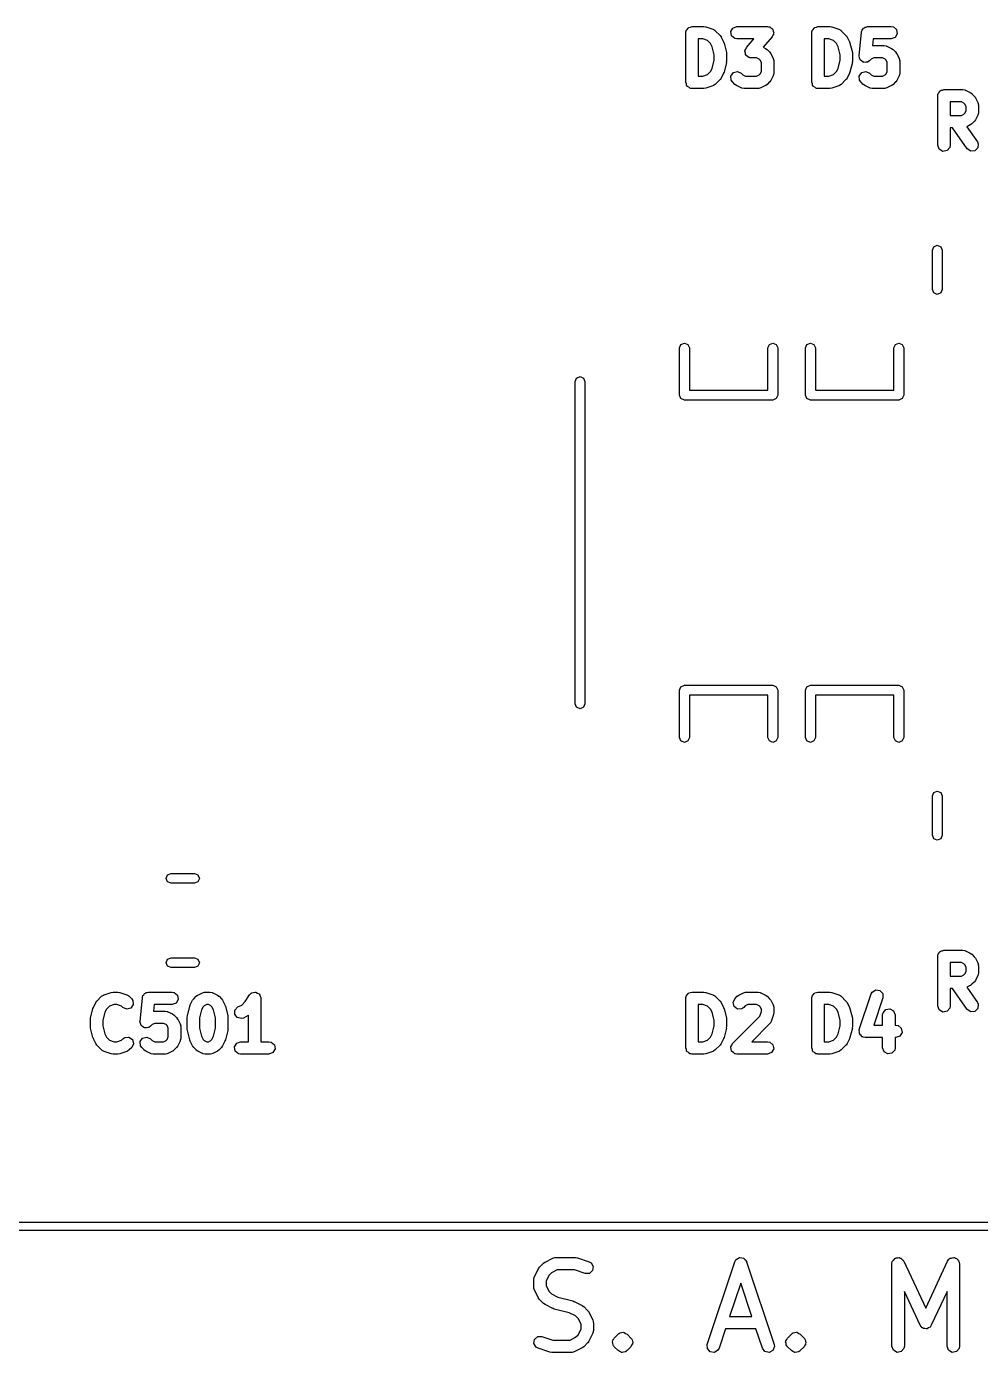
# Model space of a CAD drawing. Extents: x 59.1 to 150, y -119.5 to -80.2.
# Drawn here: x 127.9 to 139.44, y -119.53 to -103.48 of the extents above; entities that cross this region are included whole.
import ezdxf

# ---------------------------------------------------------------- set-up
doc = ezdxf.new("R2010")
doc.units = 0
doc.layers.add('BLACK', color=7, linetype='CONTINUOUS')

msp = doc.modelspace()

# ---------------------------------------------------------------- linework, layer by layer
at = {"layer": 'BLACK', "linetype": 'CONTINUOUS'}
for p, q in [((135.918, -103.492), (135.937, -103.489)), ((135.937, -103.489), (135.955, -103.482)), ((135.955, -103.482), (136.098, -103.482)), ((136.098, -103.482), (136.12, -103.486)), ((136.12, -103.486), (136.122, -103.486)), ((136.122, -103.486), (136.207, -103.515)), ((136.45, -103.5), (136.498, -103.482)), ((136.498, -103.482), (136.869, -103.482)), ((136.869, -103.482), (136.881, -103.484)), ((136.881, -103.484), (136.884, -103.484)), ((136.884, -103.484), (136.887, -103.485)), ((136.887, -103.485), (136.895, -103.487)), ((136.895, -103.487), (136.911, -103.5)), ((137.442, -103.492), (137.461, -103.489)), ((137.461, -103.489), (137.479, -103.482)), ((137.479, -103.482), (137.622, -103.482)), ((137.622, -103.482), (137.644, -103.486)), ((137.644, -103.486), (137.646, -103.486)), ((137.646, -103.486), (137.731, -103.515)), ((138.041, -103.496), (138.048, -103.489)), ((138.048, -103.489), (138.064, -103.488)), ((138.064, -103.488), (138.079, -103.482)), ((138.079, -103.482), (138.365, -103.482)), ((138.365, -103.482), (138.391, -103.487)), ((138.391, -103.487), (138.43, -103.52)), ((135.88, -103.557), (135.882, -103.548)), ((135.88, -104.157), (135.88, -103.557)), ((135.881, -103.544), (135.883, -103.542)), ((135.882, -103.548), (135.881, -103.544)), ((135.883, -103.542), (135.885, -103.532)), ((135.885, -103.532), (135.897, -103.517)), ((135.897, -103.517), (135.907, -103.5)), ((135.907, -103.5), (135.913, -103.498)), ((135.913, -103.498), (135.918, -103.492)), ((136.03, -103.632), (136.03, -104.082)), ((136.086, -103.632), (136.03, -103.632)), ((136.143, -103.652), (136.086, -103.632)), ((136.207, -103.515), (136.23, -103.527)), ((136.23, -103.527), (136.233, -103.531)), ((136.233, -103.531), (136.237, -103.533)), ((136.237, -103.533), (136.294, -103.59)), ((136.294, -103.59), (136.307, -103.608)), ((136.307, -103.608), (136.308, -103.61)), ((136.308, -103.61), (136.337, -103.667)), ((136.424, -103.544), (136.45, -103.5)), ((136.433, -103.595), (136.424, -103.544)), ((136.472, -103.628), (136.433, -103.595)), ((136.498, -103.632), (136.472, -103.628)), ((136.704, -103.632), (136.498, -103.632)), ((136.613, -103.737), (136.704, -103.632)), ((136.926, -103.607), (136.816, -103.733)), ((136.911, -103.5), (136.928, -103.51)), ((136.933, -103.588), (136.926, -103.607)), ((136.928, -103.51), (136.93, -103.516)), ((136.93, -103.516), (136.934, -103.52)), ((136.943, -103.57), (136.933, -103.588)), ((136.934, -103.52), (136.938, -103.54)), ((136.938, -103.54), (136.944, -103.559)), ((136.944, -103.559), (136.942, -103.565)), ((136.942, -103.565), (136.943, -103.57)), ((137.404, -103.557), (137.406, -103.548)), ((137.404, -104.157), (137.404, -103.557)), ((137.405, -103.544), (137.407, -103.542)), ((137.406, -103.548), (137.405, -103.544)), ((137.407, -103.542), (137.409, -103.532)), ((137.409, -103.532), (137.421, -103.517)), ((137.421, -103.517), (137.431, -103.5)), ((137.431, -103.5), (137.437, -103.498)), ((137.437, -103.498), (137.442, -103.492)), ((137.554, -103.632), (137.554, -104.082)), ((137.61, -103.632), (137.554, -103.632)), ((137.667, -103.652), (137.61, -103.632)), ((137.731, -103.515), (137.754, -103.527)), ((137.754, -103.527), (137.757, -103.531)), ((137.757, -103.531), (137.761, -103.533)), ((137.761, -103.533), (137.818, -103.59)), ((137.818, -103.59), (137.831, -103.608)), ((137.831, -103.608), (137.832, -103.61)), ((137.832, -103.61), (137.861, -103.667)), ((137.976, -103.836), (138.005, -103.55)), ((138.005, -103.544), (138.007, -103.542)), ((138.006, -103.546), (138.005, -103.544)), ((138.005, -103.55), (138.006, -103.546)), ((138.007, -103.542), (138.012, -103.525)), ((138.012, -103.525), (138.023, -103.514)), ((138.023, -103.514), (138.031, -103.5)), ((138.031, -103.5), (138.041, -103.496)), ((138.147, -103.632), (138.139, -103.711)), ((138.365, -103.632), (138.147, -103.632)), ((138.413, -103.615), (138.365, -103.632)), ((138.439, -103.57), (138.413, -103.615)), ((138.43, -103.52), (138.439, -103.57)), ((136.179, -103.688), (136.143, -103.652)), ((136.199, -103.726), (136.179, -103.688)), ((136.223, -103.824), (136.199, -103.726)), ((136.337, -103.667), (136.34, -103.679)), ((136.34, -103.679), (136.342, -103.682)), ((136.342, -103.682), (136.371, -103.796)), ((136.371, -103.796), (136.372, -103.811)), ((136.372, -103.811), (136.373, -103.815)), ((136.594, -103.784), (136.597, -103.779)), ((136.601, -103.804), (136.594, -103.784)), ((136.596, -103.773), (136.606, -103.755)), ((136.597, -103.779), (136.596, -103.773)), ((136.604, -103.823), (136.601, -103.804)), ((136.606, -103.755), (136.613, -103.737)), ((136.816, -103.733), (136.846, -103.747)), ((136.846, -103.747), (136.864, -103.761)), ((136.864, -103.761), (136.865, -103.762)), ((136.865, -103.762), (136.894, -103.79)), ((136.894, -103.79), (136.907, -103.808)), ((136.907, -103.808), (136.908, -103.81)), ((136.908, -103.81), (136.937, -103.867)), ((137.703, -103.688), (137.667, -103.652)), ((137.723, -103.726), (137.703, -103.688)), ((137.747, -103.824), (137.723, -103.726)), ((137.861, -103.667), (137.864, -103.679)), ((137.864, -103.679), (137.866, -103.682)), ((137.866, -103.682), (137.895, -103.796)), ((137.895, -103.796), (137.896, -103.811)), ((137.896, -103.811), (137.897, -103.815)), ((138.139, -103.711), (138.279, -103.711)), ((138.279, -103.711), (138.305, -103.716)), ((138.305, -103.716), (138.308, -103.718)), ((138.308, -103.718), (138.313, -103.719)), ((138.313, -103.719), (138.37, -103.747)), ((138.37, -103.747), (138.388, -103.761)), ((138.388, -103.761), (138.389, -103.762)), ((138.389, -103.762), (138.418, -103.79)), ((138.418, -103.79), (138.431, -103.808)), ((138.431, -103.808), (138.432, -103.81)), ((138.432, -103.81), (138.461, -103.867)), ((136.199, -103.988), (136.223, -103.891)), ((136.223, -103.891), (136.223, -103.824)), ((136.371, -103.918), (136.342, -104.033)), ((136.373, -103.9), (136.37, -103.915)), ((136.37, -103.915), (136.371, -103.918)), ((136.373, -103.815), (136.373, -103.9)), ((136.609, -103.827), (136.604, -103.823)), ((136.611, -103.833), (136.609, -103.827)), ((136.628, -103.843), (136.611, -103.833)), ((136.644, -103.856), (136.628, -103.843)), ((136.652, -103.858), (136.644, -103.856)), ((136.655, -103.86), (136.652, -103.858)), ((136.658, -103.859), (136.655, -103.86)), ((136.669, -103.861), (136.658, -103.859)), ((136.737, -103.861), (136.669, -103.861)), ((136.768, -103.876), (136.737, -103.861)), ((136.779, -103.888), (136.768, -103.876)), ((136.794, -103.918), (136.779, -103.888)), ((136.794, -104.025), (136.794, -103.918)), ((136.937, -103.867), (136.944, -103.892)), ((136.944, -103.892), (136.943, -103.896)), ((136.943, -103.896), (136.944, -103.9)), ((136.944, -103.9), (136.944, -104.043)), ((137.723, -103.988), (137.747, -103.891)), ((137.747, -103.891), (137.747, -103.824)), ((137.895, -103.918), (137.866, -104.033)), ((137.897, -103.9), (137.894, -103.915)), ((137.894, -103.915), (137.895, -103.918)), ((137.897, -103.815), (137.897, -103.9)), ((137.976, -103.837), (137.976, -103.836)), ((137.976, -103.836), (137.976, -103.836)), ((137.982, -103.861), (137.976, -103.837)), ((137.989, -103.885), (137.982, -103.861)), ((137.989, -103.886), (137.989, -103.885)), ((138.01, -103.901), (137.989, -103.886)), ((137.989, -103.886), (137.989, -103.886)), ((138.03, -103.915), (138.01, -103.901)), ((138.031, -103.915), (138.03, -103.915)), ((138.056, -103.913), (138.031, -103.916)), ((138.031, -103.916), (138.031, -103.915)), ((138.081, -103.912), (138.056, -103.913)), ((138.082, -103.911), (138.081, -103.912)), ((138.104, -103.896), (138.082, -103.911)), ((138.082, -103.911), (138.082, -103.911)), ((138.124, -103.876), (138.104, -103.896)), ((138.154, -103.861), (138.124, -103.876)), ((138.261, -103.861), (138.154, -103.861)), ((138.292, -103.876), (138.261, -103.861)), ((138.303, -103.888), (138.292, -103.876)), ((138.318, -103.918), (138.303, -103.888)), ((138.318, -104.025), (138.318, -103.918)), ((138.461, -103.867), (138.468, -103.892)), ((138.468, -103.892), (138.467, -103.896)), ((138.467, -103.896), (138.468, -103.9)), ((138.468, -103.9), (138.468, -104.043)), ((136.03, -104.082), (136.086, -104.082)), ((136.086, -104.082), (136.143, -104.063)), ((136.143, -104.063), (136.179, -104.027)), ((136.179, -104.027), (136.199, -103.988)), ((136.294, -104.125), (136.237, -104.182)), ((136.295, -104.123), (136.294, -104.125)), ((136.308, -104.105), (136.295, -104.123)), ((136.337, -104.048), (136.308, -104.105)), ((136.342, -104.033), (136.337, -104.045)), ((136.337, -104.045), (136.337, -104.048)), ((136.426, -104.081), (136.455, -104.039)), ((136.43, -104.132), (136.426, -104.081)), ((136.445, -104.153), (136.43, -104.132)), ((136.455, -104.039), (136.505, -104.026)), ((136.505, -104.026), (136.551, -104.047)), ((136.551, -104.047), (136.571, -104.067)), ((136.571, -104.067), (136.601, -104.082)), ((136.601, -104.082), (136.737, -104.082)), ((136.737, -104.082), (136.768, -104.067)), ((136.768, -104.067), (136.779, -104.056)), ((136.779, -104.056), (136.794, -104.025)), ((136.937, -104.077), (136.908, -104.134)), ((136.94, -104.069), (136.937, -104.072)), ((136.937, -104.072), (136.937, -104.077)), ((136.944, -104.043), (136.94, -104.069)), ((137.554, -104.082), (137.61, -104.082)), ((137.61, -104.082), (137.667, -104.063)), ((137.667, -104.063), (137.703, -104.027)), ((137.703, -104.027), (137.723, -103.988)), ((137.818, -104.125), (137.761, -104.182)), ((137.819, -104.123), (137.818, -104.125)), ((137.832, -104.105), (137.819, -104.123)), ((137.861, -104.048), (137.832, -104.105)), ((137.866, -104.033), (137.861, -104.045)), ((137.861, -104.045), (137.861, -104.048)), ((137.978, -104.081), (138.008, -104.039)), ((137.983, -104.132), (137.978, -104.081)), ((137.998, -104.153), (137.983, -104.132)), ((138.008, -104.039), (138.057, -104.026)), ((138.057, -104.026), (138.104, -104.047)), ((138.104, -104.047), (138.124, -104.067)), ((138.124, -104.067), (138.154, -104.082)), ((138.154, -104.082), (138.261, -104.082)), ((138.261, -104.082), (138.292, -104.067)), ((138.292, -104.067), (138.303, -104.056)), ((138.303, -104.056), (138.318, -104.025)), ((138.461, -104.077), (138.432, -104.134)), ((138.464, -104.069), (138.461, -104.072)), ((138.461, -104.072), (138.461, -104.077)), ((138.468, -104.043), (138.464, -104.069)), ((135.887, -104.176), (135.88, -104.157)), ((135.89, -104.195), (135.887, -104.176)), ((135.895, -104.199), (135.89, -104.195)), ((135.898, -104.206), (135.895, -104.199)), ((135.915, -104.215), (135.898, -104.206)), ((135.929, -104.228), (135.915, -104.215)), ((135.939, -104.23), (135.929, -104.228)), ((135.942, -104.231), (135.939, -104.23)), ((135.945, -104.231), (135.942, -104.231)), ((135.955, -104.232), (135.945, -104.231)), ((136.098, -104.232), (135.955, -104.232)), ((136.1, -104.232), (136.098, -104.232)), ((136.122, -104.229), (136.1, -104.232)), ((136.207, -104.2), (136.122, -104.229)), ((136.211, -104.197), (136.207, -104.2)), ((136.215, -104.197), (136.211, -104.197)), ((136.237, -104.182), (136.215, -104.197)), ((136.474, -104.182), (136.445, -104.153)), ((136.475, -104.183), (136.474, -104.182)), ((136.493, -104.196), (136.475, -104.183)), ((136.55, -104.225), (136.493, -104.196)), ((136.555, -104.225), (136.55, -104.225)), ((136.558, -104.228), (136.555, -104.225)), ((136.584, -104.232), (136.558, -104.228)), ((136.755, -104.232), (136.584, -104.232)), ((136.759, -104.231), (136.755, -104.232)), ((136.764, -104.232), (136.759, -104.231)), ((136.789, -104.225), (136.764, -104.232)), ((136.846, -104.196), (136.789, -104.225)), ((136.847, -104.195), (136.846, -104.196)), ((136.865, -104.182), (136.847, -104.195)), ((136.894, -104.153), (136.865, -104.182)), ((136.895, -104.152), (136.894, -104.153)), ((136.908, -104.134), (136.895, -104.152)), ((137.411, -104.176), (137.404, -104.157)), ((137.414, -104.195), (137.411, -104.176)), ((137.419, -104.199), (137.414, -104.195)), ((137.422, -104.206), (137.419, -104.199)), ((137.439, -104.215), (137.422, -104.206)), ((137.453, -104.228), (137.439, -104.215)), ((137.463, -104.23), (137.453, -104.228)), ((137.466, -104.231), (137.463, -104.23)), ((137.469, -104.231), (137.466, -104.231)), ((137.479, -104.232), (137.469, -104.231)), ((137.622, -104.232), (137.479, -104.232)), ((137.624, -104.232), (137.622, -104.232)), ((137.646, -104.229), (137.624, -104.232)), ((137.731, -104.2), (137.646, -104.229)), ((137.735, -104.197), (137.731, -104.2)), ((137.739, -104.197), (137.735, -104.197)), ((137.761, -104.182), (137.739, -104.197)), ((138.026, -104.182), (137.998, -104.153)), ((138.028, -104.183), (138.026, -104.182)), ((138.046, -104.196), (138.028, -104.183)), ((138.103, -104.225), (138.046, -104.196)), ((138.107, -104.225), (138.103, -104.225)), ((138.111, -104.228), (138.107, -104.225)), ((138.136, -104.232), (138.111, -104.228)), ((138.279, -104.232), (138.136, -104.232)), ((138.283, -104.231), (138.279, -104.232)), ((138.288, -104.232), (138.283, -104.231)), ((138.313, -104.225), (138.288, -104.232)), ((138.37, -104.196), (138.313, -104.225)), ((138.371, -104.195), (138.37, -104.196)), ((138.389, -104.182), (138.371, -104.195)), ((138.418, -104.153), (138.389, -104.182)), ((138.419, -104.152), (138.418, -104.153)), ((138.432, -104.134), (138.419, -104.152)), ((138.933, -104.294), (138.945, -104.279)), ((138.945, -104.279), (138.955, -104.262)), ((138.955, -104.262), (138.961, -104.26)), ((138.961, -104.26), (138.966, -104.254)), ((138.966, -104.254), (138.985, -104.251)), ((138.985, -104.251), (139.003, -104.244)), ((139.003, -104.244), (139.232, -104.244)), ((139.232, -104.244), (139.257, -104.249)), ((139.257, -104.249), (139.261, -104.252)), ((139.261, -104.252), (139.265, -104.252)), ((139.265, -104.252), (139.322, -104.281)), ((139.322, -104.281), (139.34, -104.294)), ((138.928, -104.319), (138.93, -104.31)), ((138.928, -104.919), (138.928, -104.319)), ((138.929, -104.306), (138.931, -104.304)), ((138.93, -104.31), (138.929, -104.306)), ((138.931, -104.304), (138.933, -104.294)), ((139.078, -104.394), (139.078, -104.559)), ((139.214, -104.394), (139.078, -104.394)), ((139.244, -104.41), (139.214, -104.394)), ((139.256, -104.421), (139.244, -104.41)), ((139.271, -104.451), (139.256, -104.421)), ((139.271, -104.502), (139.271, -104.451)), ((139.34, -104.294), (139.342, -104.295)), ((139.342, -104.295), (139.37, -104.324)), ((139.37, -104.324), (139.383, -104.342)), ((139.383, -104.342), (139.385, -104.343)), ((139.385, -104.343), (139.413, -104.4)), ((139.413, -104.4), (139.421, -104.425)), ((139.421, -104.425), (139.419, -104.429)), ((139.419, -104.429), (139.421, -104.434)), ((139.421, -104.434), (139.421, -104.519)), ((139.078, -104.559), (139.214, -104.559)), ((139.214, -104.559), (139.244, -104.544)), ((139.244, -104.544), (139.256, -104.532)), ((139.256, -104.532), (139.271, -104.502)), ((139.385, -104.61), (139.371, -104.628)), ((139.413, -104.553), (139.385, -104.61)), ((139.414, -104.549), (139.413, -104.553)), ((139.416, -104.545), (139.414, -104.549)), ((139.421, -104.519), (139.416, -104.545)), ((139.107, -104.709), (139.078, -104.709)), ((139.078, -104.709), (139.078, -104.919)), ((139.285, -104.962), (139.107, -104.709)), ((139.322, -104.672), (139.28, -104.694)), ((139.28, -104.694), (139.407, -104.876)), ((139.324, -104.671), (139.322, -104.672)), ((139.342, -104.658), (139.324, -104.671)), ((139.37, -104.63), (139.342, -104.658)), ((139.371, -104.628), (139.37, -104.63)), ((138.946, -104.968), (138.928, -104.919)), ((139.078, -104.919), (139.074, -104.945)), ((139.407, -104.876), (139.418, -104.9)), ((139.418, -104.9), (139.414, -104.951)), ((138.99, -104.993), (138.946, -104.968)), ((139.041, -104.984), (138.99, -104.993)), ((139.074, -104.945), (139.041, -104.984)), ((139.327, -104.992), (139.285, -104.962)), ((139.378, -104.987), (139.327, -104.992)), ((139.414, -104.951), (139.378, -104.987)), ((138.863, -106.189), (138.881, -106.146)), ((138.863, -106.663), (138.863, -106.189)), ((138.881, -106.146), (138.923, -106.129)), ((138.923, -106.129), (138.966, -106.146)), ((138.966, -106.146), (138.983, -106.189)), ((138.983, -106.189), (138.983, -106.663)), ((138.881, -106.706), (138.863, -106.663)), ((138.983, -106.663), (138.966, -106.706)), ((138.923, -106.723), (138.881, -106.706)), ((138.966, -106.706), (138.923, -106.723)), ((135.803, -107.372), (135.821, -107.33)), ((135.821, -107.33), (135.863, -107.312)), ((135.863, -107.312), (135.905, -107.33)), ((135.905, -107.33), (135.923, -107.372)), ((136.873, -107.372), (136.891, -107.33)), ((136.891, -107.33), (136.933, -107.312)), ((136.933, -107.312), (136.975, -107.33)), ((136.975, -107.33), (136.993, -107.372)), ((137.327, -107.372), (137.345, -107.33)), ((137.345, -107.33), (137.387, -107.312)), ((137.387, -107.312), (137.429, -107.33)), ((137.429, -107.33), (137.447, -107.372)), ((138.397, -107.372), (138.415, -107.33)), ((138.415, -107.33), (138.457, -107.312)), ((138.457, -107.312), (138.499, -107.33)), ((138.499, -107.33), (138.517, -107.372)), ((135.803, -107.942), (135.803, -107.372)), ((135.923, -107.372), (135.923, -107.882)), ((136.873, -107.882), (136.873, -107.372)), ((136.993, -107.372), (136.993, -107.942)), ((137.327, -107.942), (137.327, -107.372)), ((137.447, -107.372), (137.447, -107.882)), ((138.397, -107.882), (138.397, -107.372)), ((138.517, -107.372), (138.517, -107.942)), ((134.54, -107.778), (134.558, -107.736)), ((134.54, -111.678), (134.54, -107.778)), ((134.558, -107.736), (134.6, -107.718)), ((134.6, -107.718), (134.642, -107.736)), ((134.642, -107.736), (134.66, -107.778)), ((134.66, -107.778), (134.66, -111.678)), ((135.821, -107.984), (135.803, -107.942)), ((135.923, -107.882), (136.873, -107.882)), ((136.993, -107.942), (136.975, -107.984)), ((137.345, -107.984), (137.327, -107.942)), ((137.447, -107.882), (138.397, -107.882)), ((138.517, -107.942), (138.499, -107.984)), ((135.863, -108.002), (135.821, -107.984)), ((136.933, -108.002), (135.863, -108.002)), ((136.975, -107.984), (136.933, -108.002)), ((137.387, -108.002), (137.345, -107.984)), ((138.457, -108.002), (137.387, -108.002)), ((138.499, -107.984), (138.457, -108.002)), ((135.803, -111.514), (135.821, -111.472)), ((135.821, -111.472), (135.863, -111.454)), ((135.863, -111.454), (136.933, -111.454)), ((136.933, -111.454), (136.975, -111.472)), ((136.975, -111.472), (136.993, -111.514)), ((137.327, -111.514), (137.345, -111.472)), ((137.345, -111.472), (137.387, -111.454)), ((137.387, -111.454), (138.457, -111.454)), ((138.457, -111.454), (138.499, -111.472)), ((138.499, -111.472), (138.517, -111.514)), ((135.803, -112.084), (135.803, -111.514)), ((136.873, -111.574), (135.923, -111.574)), ((135.923, -111.574), (135.923, -112.084)), ((136.873, -112.084), (136.873, -111.574)), ((136.993, -111.514), (136.993, -112.084)), ((137.327, -112.084), (137.327, -111.514)), ((138.397, -111.574), (137.447, -111.574)), ((137.447, -111.574), (137.447, -112.084)), ((138.397, -112.084), (138.397, -111.574)), ((138.517, -111.514), (138.517, -112.084)), ((134.558, -111.72), (134.54, -111.678)), ((134.6, -111.738), (134.558, -111.72)), ((134.642, -111.72), (134.6, -111.738)), ((134.66, -111.678), (134.642, -111.72)), ((135.821, -112.126), (135.803, -112.084)), ((135.863, -112.144), (135.821, -112.126)), ((135.905, -112.126), (135.863, -112.144)), ((135.923, -112.084), (135.905, -112.126)), ((136.891, -112.126), (136.873, -112.084)), ((136.933, -112.144), (136.891, -112.126)), ((136.975, -112.126), (136.933, -112.144)), ((136.993, -112.084), (136.975, -112.126)), ((137.345, -112.126), (137.327, -112.084)), ((137.387, -112.144), (137.345, -112.126)), ((137.429, -112.126), (137.387, -112.144)), ((137.447, -112.084), (137.429, -112.126)), ((138.415, -112.126), (138.397, -112.084)), ((138.457, -112.144), (138.415, -112.126)), ((138.499, -112.126), (138.457, -112.144)), ((138.517, -112.084), (138.499, -112.126)), ((138.863, -112.793), (138.881, -112.75)), ((138.863, -113.267), (138.863, -112.793)), ((138.881, -112.75), (138.923, -112.733)), ((138.923, -112.733), (138.966, -112.75)), ((138.966, -112.75), (138.983, -112.793)), ((138.983, -112.793), (138.983, -113.267)), ((138.881, -113.31), (138.863, -113.267)), ((138.983, -113.267), (138.966, -113.31)), ((138.923, -113.327), (138.881, -113.31)), ((138.966, -113.31), (138.923, -113.327)), ((129.593, -113.79), (129.611, -113.748)), ((129.611, -113.748), (129.653, -113.73)), ((129.653, -113.73), (129.935, -113.73)), ((129.935, -113.73), (129.977, -113.748)), ((129.977, -113.748), (129.995, -113.79)), ((129.611, -113.832), (129.593, -113.79)), ((129.653, -113.85), (129.611, -113.832)), ((129.935, -113.85), (129.653, -113.85)), ((129.977, -113.832), (129.935, -113.85)), ((129.995, -113.79), (129.977, -113.832)), ((138.929, -114.72), (138.931, -114.718)), ((138.93, -114.724), (138.929, -114.72)), ((138.931, -114.718), (138.933, -114.708)), ((138.933, -114.708), (138.945, -114.693)), ((138.945, -114.693), (138.955, -114.676)), ((138.955, -114.676), (138.961, -114.674)), ((138.961, -114.674), (138.966, -114.668)), ((138.966, -114.668), (138.985, -114.665)), ((138.985, -114.665), (139.003, -114.658)), ((139.003, -114.658), (139.232, -114.658)), ((139.232, -114.658), (139.257, -114.663)), ((139.257, -114.663), (139.261, -114.666)), ((139.261, -114.666), (139.265, -114.666)), ((139.265, -114.666), (139.322, -114.695)), ((139.322, -114.695), (139.34, -114.708)), ((139.34, -114.708), (139.342, -114.709)), ((139.342, -114.709), (139.37, -114.738)), ((129.593, -114.81), (129.611, -114.768)), ((129.611, -114.852), (129.593, -114.81)), ((129.611, -114.768), (129.653, -114.75)), ((129.653, -114.87), (129.611, -114.852)), ((129.653, -114.75), (129.935, -114.75)), ((129.935, -114.87), (129.653, -114.87)), ((129.935, -114.75), (129.977, -114.768)), ((129.977, -114.852), (129.935, -114.87)), ((129.977, -114.768), (129.995, -114.81)), ((129.995, -114.81), (129.977, -114.852)), ((138.928, -114.733), (138.93, -114.724)), ((138.928, -115.333), (138.928, -114.733)), ((139.078, -114.808), (139.078, -114.973)), ((139.214, -114.808), (139.078, -114.808)), ((139.244, -114.824), (139.214, -114.808)), ((139.256, -114.835), (139.244, -114.824)), ((139.271, -114.865), (139.256, -114.835)), ((139.271, -114.916), (139.271, -114.865)), ((139.37, -114.738), (139.383, -114.756)), ((139.383, -114.756), (139.385, -114.757)), ((139.385, -114.757), (139.413, -114.814)), ((139.413, -114.814), (139.421, -114.839)), ((139.421, -114.839), (139.419, -114.843)), ((139.419, -114.843), (139.421, -114.848)), ((139.421, -114.848), (139.421, -114.933)), ((139.078, -114.973), (139.214, -114.973)), ((139.214, -114.973), (139.244, -114.958)), ((139.244, -114.958), (139.256, -114.946)), ((139.256, -114.946), (139.271, -114.916)), ((139.371, -115.042), (139.37, -115.044)), ((139.385, -115.024), (139.371, -115.042)), ((139.413, -114.967), (139.385, -115.024)), ((139.414, -114.963), (139.413, -114.967)), ((139.416, -114.959), (139.414, -114.963)), ((139.421, -114.933), (139.416, -114.959)), ((128.812, -115.217), (128.834, -115.202)), ((128.834, -115.202), (128.838, -115.202)), ((128.838, -115.202), (128.842, -115.199)), ((128.842, -115.199), (128.927, -115.17)), ((128.927, -115.17), (128.95, -115.167)), ((128.95, -115.167), (128.951, -115.166)), ((128.951, -115.166), (129.008, -115.166)), ((129.008, -115.166), (129.03, -115.17)), ((129.03, -115.17), (129.032, -115.17)), ((129.032, -115.17), (129.118, -115.199)), ((129.118, -115.199), (129.141, -115.211)), ((129.312, -115.209), (129.324, -115.198)), ((129.324, -115.198), (129.332, -115.184)), ((129.332, -115.184), (129.341, -115.18)), ((129.341, -115.18), (129.349, -115.173)), ((129.349, -115.173), (129.365, -115.172)), ((129.365, -115.172), (129.38, -115.166)), ((129.38, -115.166), (129.665, -115.166)), ((129.665, -115.166), (129.691, -115.171)), ((129.691, -115.171), (129.73, -115.204)), ((129.974, -115.204), (129.975, -115.203)), ((129.975, -115.203), (130.032, -115.174)), ((130.032, -115.174), (130.057, -115.167)), ((130.057, -115.167), (130.061, -115.168)), ((130.061, -115.168), (130.065, -115.166)), ((130.065, -115.166), (130.123, -115.166)), ((130.123, -115.166), (130.148, -115.171)), ((130.148, -115.171), (130.152, -115.174)), ((130.152, -115.174), (130.156, -115.174)), ((130.156, -115.174), (130.213, -115.203)), ((130.213, -115.203), (130.231, -115.216)), ((130.55, -115.279), (130.603, -115.2)), ((130.603, -115.2), (130.621, -115.181)), ((130.621, -115.181), (130.625, -115.18)), ((130.625, -115.18), (130.628, -115.176)), ((130.628, -115.176), (130.649, -115.173)), ((130.649, -115.173), (130.67, -115.167)), ((130.67, -115.167), (130.674, -115.168)), ((130.674, -115.168), (130.678, -115.168)), ((130.678, -115.168), (130.697, -115.178)), ((130.697, -115.178), (130.717, -115.187)), ((130.717, -115.187), (130.719, -115.191)), ((130.719, -115.191), (130.723, -115.193)), ((130.723, -115.193), (130.73, -115.214)), ((135.885, -115.216), (135.897, -115.201)), ((135.897, -115.201), (135.907, -115.184)), ((135.907, -115.184), (135.913, -115.182)), ((135.913, -115.182), (135.918, -115.176)), ((135.918, -115.176), (135.937, -115.173)), ((135.937, -115.173), (135.955, -115.166)), ((135.955, -115.166), (136.098, -115.166)), ((136.098, -115.166), (136.12, -115.17)), ((136.12, -115.17), (136.122, -115.17)), ((136.122, -115.17), (136.207, -115.199)), ((136.207, -115.199), (136.23, -115.211)), ((136.52, -115.204), (136.522, -115.203)), ((136.522, -115.203), (136.579, -115.174)), ((136.579, -115.174), (136.604, -115.167)), ((136.604, -115.167), (136.608, -115.168)), ((136.608, -115.168), (136.612, -115.166)), ((136.612, -115.166), (136.755, -115.166)), ((136.755, -115.166), (136.781, -115.171)), ((136.781, -115.171), (136.784, -115.174)), ((136.784, -115.174), (136.789, -115.174)), ((136.789, -115.174), (136.846, -115.203)), ((136.846, -115.203), (136.864, -115.216)), ((137.409, -115.216), (137.421, -115.201)), ((137.421, -115.201), (137.431, -115.184)), ((137.431, -115.184), (137.437, -115.182)), ((137.437, -115.182), (137.442, -115.176)), ((137.442, -115.176), (137.461, -115.173)), ((137.461, -115.173), (137.479, -115.166)), ((137.479, -115.166), (137.622, -115.166)), ((137.622, -115.166), (137.644, -115.17)), ((137.644, -115.17), (137.646, -115.17)), ((137.646, -115.17), (137.731, -115.199)), ((137.731, -115.199), (137.754, -115.211)), ((137.979, -115.618), (138.122, -115.189)), ((138.122, -115.189), (138.135, -115.166)), ((138.135, -115.166), (138.178, -115.139)), ((138.178, -115.139), (138.229, -115.147)), ((138.229, -115.147), (138.263, -115.185)), ((138.263, -115.185), (138.265, -115.237)), ((139.107, -115.123), (139.078, -115.123)), ((139.078, -115.123), (139.078, -115.333)), ((139.285, -115.376), (139.107, -115.123)), ((139.322, -115.086), (139.28, -115.108)), ((139.28, -115.108), (139.407, -115.29)), ((139.324, -115.085), (139.322, -115.086)), ((139.342, -115.072), (139.324, -115.085)), ((139.37, -115.044), (139.342, -115.072)), ((128.707, -115.366), (128.712, -115.354)), ((128.712, -115.354), (128.713, -115.351)), ((128.713, -115.351), (128.741, -115.294)), ((128.741, -115.294), (128.755, -115.276)), ((128.755, -115.274), (128.812, -115.217)), ((128.755, -115.276), (128.755, -115.274)), ((128.906, -115.336), (128.87, -115.372)), ((128.963, -115.316), (128.906, -115.336)), ((128.996, -115.316), (128.963, -115.316)), ((129.053, -115.336), (128.996, -115.316)), ((129.07, -115.352), (129.053, -115.336)), ((129.116, -115.373), (129.07, -115.352)), ((129.166, -115.36), (129.116, -115.373)), ((129.141, -115.211), (129.143, -115.215)), ((129.143, -115.215), (129.147, -115.217)), ((129.147, -115.217), (129.176, -115.246)), ((129.195, -115.318), (129.166, -115.36)), ((129.176, -115.246), (129.191, -115.267)), ((129.191, -115.267), (129.195, -115.318)), ((129.277, -115.52), (129.305, -115.234)), ((129.305, -115.234), (129.306, -115.23)), ((129.306, -115.228), (129.307, -115.226)), ((129.306, -115.23), (129.306, -115.228)), ((129.307, -115.226), (129.312, -115.209)), ((129.448, -115.316), (129.44, -115.395)), ((129.665, -115.316), (129.448, -115.316)), ((129.714, -115.299), (129.665, -115.316)), ((129.739, -115.254), (129.714, -115.299)), ((129.73, -115.204), (129.739, -115.254)), ((129.85, -115.452), (129.878, -115.338)), ((129.878, -115.338), (129.884, -115.326)), ((129.884, -115.322), (129.913, -115.265)), ((129.884, -115.326), (129.884, -115.322)), ((129.913, -115.265), (129.926, -115.247)), ((129.926, -115.247), (129.927, -115.246)), ((129.927, -115.246), (129.955, -115.217)), ((129.955, -115.217), (129.974, -115.204)), ((130.041, -115.343), (130.022, -115.382)), ((130.053, -115.332), (130.041, -115.343)), ((130.083, -115.316), (130.053, -115.332)), ((130.105, -115.316), (130.083, -115.316)), ((130.135, -115.332), (130.105, -115.316)), ((130.147, -115.343), (130.135, -115.332)), ((130.166, -115.382), (130.147, -115.343)), ((130.231, -115.216), (130.233, -115.217)), ((130.233, -115.217), (130.261, -115.246)), ((130.261, -115.246), (130.274, -115.264)), ((130.274, -115.264), (130.275, -115.265)), ((130.275, -115.265), (130.304, -115.322)), ((130.304, -115.322), (130.308, -115.335)), ((130.308, -115.335), (130.31, -115.338)), ((130.31, -115.338), (130.338, -115.452)), ((130.425, -115.383), (130.46, -115.346)), ((130.46, -115.346), (130.507, -115.323)), ((130.507, -115.323), (130.55, -115.279)), ((130.73, -115.214), (130.74, -115.233)), ((130.74, -115.233), (130.739, -115.237)), ((130.739, -115.237), (130.74, -115.241)), ((130.74, -115.241), (130.74, -115.766)), ((135.88, -115.241), (135.882, -115.232)), ((135.88, -115.841), (135.88, -115.241)), ((135.881, -115.228), (135.883, -115.226)), ((135.882, -115.232), (135.881, -115.228)), ((135.883, -115.226), (135.885, -115.216)), ((136.03, -115.316), (136.03, -115.766)), ((136.086, -115.316), (136.03, -115.316)), ((136.143, -115.336), (136.086, -115.316)), ((136.179, -115.372), (136.143, -115.336)), ((136.23, -115.211), (136.233, -115.215)), ((136.233, -115.215), (136.237, -115.217)), ((136.237, -115.217), (136.294, -115.274)), ((136.294, -115.274), (136.307, -115.292)), ((136.307, -115.292), (136.308, -115.294)), ((136.308, -115.294), (136.337, -115.351)), ((136.337, -115.351), (136.34, -115.363)), ((136.34, -115.363), (136.342, -115.366)), ((136.452, -115.292), (136.474, -115.246)), ((136.465, -115.342), (136.452, -115.292)), ((136.507, -115.371), (136.465, -115.342)), ((136.474, -115.246), (136.502, -115.217)), ((136.502, -115.217), (136.52, -115.204)), ((136.58, -115.352), (136.558, -115.367)), ((136.6, -115.332), (136.58, -115.352)), ((136.63, -115.316), (136.6, -115.332)), ((136.737, -115.316), (136.63, -115.316)), ((136.768, -115.332), (136.737, -115.316)), ((136.779, -115.343), (136.768, -115.332)), ((136.794, -115.373), (136.779, -115.343)), ((136.864, -115.216), (136.865, -115.217)), ((136.865, -115.217), (136.894, -115.246)), ((136.894, -115.246), (136.907, -115.264)), ((136.907, -115.264), (136.908, -115.265)), ((136.908, -115.265), (136.937, -115.322)), ((136.937, -115.322), (136.944, -115.347)), ((136.944, -115.347), (136.943, -115.352)), ((136.943, -115.352), (136.944, -115.356)), ((136.944, -115.356), (136.944, -115.413)), ((137.404, -115.241), (137.406, -115.232)), ((137.404, -115.841), (137.404, -115.241)), ((137.405, -115.228), (137.407, -115.226)), ((137.406, -115.232), (137.405, -115.228)), ((137.407, -115.226), (137.409, -115.216)), ((137.554, -115.316), (137.554, -115.766)), ((137.61, -115.316), (137.554, -115.316)), ((137.667, -115.336), (137.61, -115.316)), ((137.703, -115.372), (137.667, -115.336)), ((137.754, -115.211), (137.757, -115.215)), ((137.757, -115.215), (137.761, -115.217)), ((137.761, -115.217), (137.818, -115.274)), ((137.818, -115.274), (137.831, -115.292)), ((137.831, -115.292), (137.832, -115.294)), ((137.832, -115.294), (137.861, -115.351)), ((137.861, -115.351), (137.864, -115.363)), ((137.864, -115.363), (137.866, -115.366)), ((138.265, -115.237), (138.155, -115.566)), ((138.946, -115.382), (138.928, -115.333)), ((139.074, -115.359), (139.041, -115.398)), ((139.078, -115.333), (139.074, -115.359)), ((139.407, -115.29), (139.418, -115.314)), ((139.418, -115.314), (139.414, -115.365)), ((128.676, -115.499), (128.679, -115.484)), ((128.676, -115.584), (128.676, -115.499)), ((128.678, -115.48), (128.707, -115.366)), ((128.679, -115.484), (128.678, -115.48)), ((128.85, -115.41), (128.826, -115.508)), ((128.826, -115.508), (128.826, -115.575)), ((128.87, -115.372), (128.85, -115.41)), ((129.276, -115.521), (129.277, -115.52)), ((129.283, -115.545), (129.276, -115.521)), ((129.277, -115.52), (129.277, -115.52)), ((129.44, -115.395), (129.58, -115.395)), ((129.58, -115.395), (129.605, -115.4)), ((129.605, -115.4), (129.609, -115.402)), ((129.609, -115.402), (129.613, -115.403)), ((129.613, -115.403), (129.67, -115.431)), ((129.67, -115.431), (129.688, -115.445)), ((129.688, -115.445), (129.69, -115.446)), ((129.69, -115.446), (129.718, -115.474)), ((129.718, -115.474), (129.731, -115.492)), ((129.731, -115.492), (129.733, -115.494)), ((129.733, -115.494), (129.761, -115.551)), ((129.848, -115.47), (129.85, -115.455)), ((129.848, -115.613), (129.848, -115.47)), ((129.85, -115.455), (129.85, -115.452)), ((130.022, -115.382), (129.998, -115.479)), ((129.998, -115.479), (129.998, -115.604)), ((130.19, -115.479), (130.166, -115.382)), ((130.19, -115.604), (130.19, -115.479)), ((130.338, -115.452), (130.339, -115.467)), ((130.339, -115.467), (130.34, -115.47)), ((130.34, -115.47), (130.34, -115.613)), ((130.422, -115.434), (130.425, -115.383)), ((130.453, -115.475), (130.422, -115.434)), ((130.503, -115.487), (130.453, -115.475)), ((130.528, -115.48), (130.503, -115.487)), ((130.585, -115.451), (130.528, -115.48)), ((130.586, -115.45), (130.585, -115.451)), ((130.59, -115.447), (130.586, -115.45)), ((130.59, -115.766), (130.59, -115.447)), ((136.199, -115.41), (136.179, -115.372)), ((136.223, -115.508), (136.199, -115.41)), ((136.223, -115.575), (136.223, -115.508)), ((136.342, -115.366), (136.371, -115.48)), ((136.371, -115.48), (136.372, -115.495)), ((136.372, -115.495), (136.373, -115.499)), ((136.373, -115.499), (136.373, -115.584)), ((136.445, -115.788), (136.775, -115.458)), ((136.558, -115.367), (136.507, -115.371)), ((136.775, -115.458), (136.794, -115.401)), ((136.794, -115.401), (136.794, -115.373)), ((136.912, -115.522), (136.9, -115.545)), ((136.941, -115.437), (136.912, -115.522)), ((136.944, -115.413), (136.941, -115.435)), ((136.941, -115.435), (136.941, -115.437)), ((137.723, -115.41), (137.703, -115.372)), ((137.747, -115.508), (137.723, -115.41)), ((137.747, -115.575), (137.747, -115.508)), ((137.866, -115.366), (137.895, -115.48)), ((137.895, -115.48), (137.896, -115.495)), ((137.896, -115.495), (137.897, -115.499)), ((137.897, -115.499), (137.897, -115.584)), ((138.261, -115.441), (138.266, -115.416)), ((138.261, -115.566), (138.261, -115.441)), ((138.266, -115.416), (138.299, -115.376)), ((138.299, -115.376), (138.349, -115.368)), ((138.349, -115.368), (138.394, -115.393)), ((138.394, -115.393), (138.411, -115.441)), ((138.411, -115.441), (138.411, -115.566)), ((138.99, -115.407), (138.946, -115.382)), ((139.041, -115.398), (138.99, -115.407)), ((139.327, -115.406), (139.285, -115.376)), ((139.378, -115.401), (139.327, -115.406)), ((139.414, -115.365), (139.378, -115.401)), ((128.677, -115.588), (128.676, -115.584)), ((128.678, -115.602), (128.677, -115.588)), ((128.707, -115.717), (128.678, -115.602)), ((128.826, -115.575), (128.85, -115.672)), ((128.85, -115.672), (128.87, -115.711)), ((129.289, -115.569), (129.283, -115.545)), ((129.29, -115.57), (129.289, -115.569)), ((129.31, -115.585), (129.29, -115.57)), ((129.29, -115.57), (129.29, -115.57)), ((129.331, -115.599), (129.31, -115.585)), ((129.332, -115.6), (129.331, -115.599)), ((129.331, -115.599), (129.331, -115.599)), ((129.357, -115.597), (129.332, -115.6)), ((129.382, -115.596), (129.357, -115.597)), ((129.383, -115.595), (129.382, -115.595)), ((129.382, -115.595), (129.382, -115.596)), ((129.404, -115.58), (129.383, -115.595)), ((129.424, -115.56), (129.404, -115.58)), ((129.455, -115.545), (129.424, -115.56)), ((129.562, -115.545), (129.455, -115.545)), ((129.592, -115.56), (129.562, -115.545)), ((129.604, -115.572), (129.592, -115.56)), ((129.619, -115.602), (129.604, -115.572)), ((129.619, -115.709), (129.619, -115.602)), ((129.761, -115.551), (129.769, -115.576)), ((129.769, -115.576), (129.767, -115.58)), ((129.767, -115.58), (129.769, -115.584)), ((129.769, -115.584), (129.769, -115.727)), ((129.849, -115.616), (129.848, -115.613)), ((129.85, -115.631), (129.849, -115.616)), ((129.878, -115.745), (129.85, -115.631)), ((129.998, -115.604), (130.022, -115.701)), ((130.166, -115.701), (130.19, -115.604)), ((130.338, -115.631), (130.31, -115.745)), ((130.34, -115.613), (130.338, -115.628)), ((130.338, -115.628), (130.338, -115.631)), ((136.179, -115.711), (136.199, -115.672)), ((136.199, -115.672), (136.223, -115.575)), ((136.371, -115.602), (136.342, -115.717)), ((136.373, -115.584), (136.37, -115.599)), ((136.37, -115.599), (136.371, -115.602)), ((136.894, -115.552), (136.679, -115.766)), ((136.896, -115.548), (136.894, -115.552)), ((136.9, -115.545), (136.896, -115.548)), ((137.703, -115.711), (137.723, -115.672)), ((137.723, -115.672), (137.747, -115.575)), ((137.895, -115.602), (137.866, -115.717)), ((137.897, -115.584), (137.894, -115.599)), ((137.894, -115.599), (137.895, -115.602)), ((137.977, -115.628), (137.98, -115.623)), ((137.98, -115.649), (137.977, -115.628)), ((137.98, -115.623), (137.979, -115.618)), ((137.981, -115.669), (137.98, -115.649)), ((137.985, -115.673), (137.981, -115.669)), ((137.986, -115.679), (137.985, -115.673)), ((138.001, -115.692), (137.986, -115.679)), ((138.155, -115.566), (138.261, -115.566)), ((138.411, -115.566), (138.422, -115.566)), ((138.422, -115.566), (138.448, -115.571)), ((138.448, -115.571), (138.487, -115.604)), ((138.496, -115.654), (138.47, -115.699)), ((138.487, -115.604), (138.496, -115.654)), ((128.709, -115.72), (128.707, -115.717)), ((128.713, -115.732), (128.709, -115.72)), ((128.741, -115.789), (128.713, -115.732)), ((128.742, -115.79), (128.741, -115.789)), ((128.755, -115.809), (128.742, -115.79)), ((128.812, -115.866), (128.755, -115.809)), ((128.87, -115.711), (128.906, -115.747)), ((128.906, -115.747), (128.963, -115.766)), ((128.963, -115.766), (128.996, -115.766)), ((128.996, -115.766), (129.053, -115.747)), ((129.053, -115.747), (129.07, -115.731)), ((129.07, -115.731), (129.091, -115.716)), ((129.091, -115.716), (129.142, -115.712)), ((129.142, -115.712), (129.184, -115.741)), ((129.176, -115.837), (129.147, -115.866)), ((129.197, -115.791), (129.176, -115.837)), ((129.184, -115.741), (129.197, -115.791)), ((129.279, -115.765), (129.308, -115.723)), ((129.283, -115.816), (129.279, -115.765)), ((129.298, -115.837), (129.283, -115.816)), ((129.327, -115.866), (129.298, -115.837)), ((129.308, -115.723), (129.358, -115.71)), ((129.358, -115.71), (129.404, -115.731)), ((129.404, -115.731), (129.424, -115.751)), ((129.424, -115.751), (129.455, -115.766)), ((129.455, -115.766), (129.562, -115.766)), ((129.562, -115.766), (129.592, -115.751)), ((129.592, -115.751), (129.604, -115.74)), ((129.604, -115.74), (129.619, -115.709)), ((129.718, -115.837), (129.69, -115.866)), ((129.719, -115.836), (129.718, -115.837)), ((129.733, -115.818), (129.719, -115.836)), ((129.761, -115.761), (129.733, -115.818)), ((129.762, -115.756), (129.761, -115.761)), ((129.764, -115.753), (129.762, -115.756)), ((129.769, -115.727), (129.764, -115.753)), ((129.88, -115.748), (129.878, -115.745)), ((129.884, -115.761), (129.88, -115.748)), ((129.913, -115.818), (129.884, -115.761)), ((129.914, -115.819), (129.913, -115.818)), ((129.927, -115.837), (129.914, -115.819)), ((129.955, -115.866), (129.927, -115.837)), ((130.022, -115.701), (130.041, -115.74)), ((130.041, -115.74), (130.053, -115.751)), ((130.053, -115.751), (130.083, -115.766)), ((130.083, -115.766), (130.105, -115.766)), ((130.105, -115.766), (130.135, -115.751)), ((130.135, -115.751), (130.147, -115.74)), ((130.147, -115.74), (130.166, -115.701)), ((130.261, -115.837), (130.233, -115.866)), ((130.262, -115.836), (130.261, -115.837)), ((130.275, -115.818), (130.262, -115.836)), ((130.304, -115.761), (130.275, -115.818)), ((130.31, -115.745), (130.304, -115.757)), ((130.304, -115.757), (130.304, -115.761)), ((130.42, -115.828), (130.446, -115.784)), ((130.429, -115.879), (130.42, -115.828)), ((130.446, -115.784), (130.494, -115.766)), ((130.494, -115.766), (130.59, -115.766)), ((130.74, -115.766), (130.837, -115.766)), ((130.837, -115.766), (130.863, -115.771)), ((130.863, -115.771), (130.902, -115.804)), ((130.902, -115.804), (130.911, -115.854)), ((135.887, -115.86), (135.88, -115.841)), ((136.03, -115.766), (136.086, -115.766)), ((136.086, -115.766), (136.143, -115.747)), ((136.143, -115.747), (136.179, -115.711)), ((136.294, -115.809), (136.237, -115.866)), ((136.295, -115.807), (136.294, -115.809)), ((136.308, -115.789), (136.295, -115.807)), ((136.337, -115.732), (136.308, -115.789)), ((136.342, -115.717), (136.337, -115.729)), ((136.337, -115.729), (136.337, -115.732)), ((136.423, -115.835), (136.425, -115.832)), ((136.429, -115.857), (136.423, -115.835)), ((136.424, -115.828), (136.435, -115.809)), ((136.425, -115.832), (136.424, -115.828)), ((136.435, -115.809), (136.445, -115.788)), ((136.679, -115.766), (136.869, -115.766)), ((136.869, -115.766), (136.895, -115.771)), ((136.895, -115.771), (136.934, -115.804)), ((136.934, -115.804), (136.943, -115.854)), ((137.411, -115.86), (137.404, -115.841)), ((137.554, -115.766), (137.61, -115.766)), ((137.61, -115.766), (137.667, -115.747)), ((137.667, -115.747), (137.703, -115.711)), ((137.818, -115.809), (137.761, -115.866)), ((137.819, -115.807), (137.818, -115.809)), ((137.832, -115.789), (137.819, -115.807)), ((137.861, -115.732), (137.832, -115.789)), ((137.866, -115.717), (137.861, -115.729)), ((137.861, -115.729), (137.861, -115.732)), ((138.015, -115.707), (138.001, -115.692)), ((138.021, -115.708), (138.015, -115.707)), ((138.025, -115.712), (138.021, -115.708)), ((138.051, -115.716), (138.025, -115.712)), ((138.261, -115.716), (138.051, -115.716)), ((138.261, -115.841), (138.261, -115.716)), ((138.279, -115.89), (138.261, -115.841)), ((138.411, -115.841), (138.407, -115.867)), ((138.422, -115.716), (138.411, -115.716)), ((138.411, -115.716), (138.411, -115.841)), ((138.47, -115.699), (138.422, -115.716)), ((128.816, -115.868), (128.812, -115.866)), ((128.819, -115.872), (128.816, -115.868)), ((128.842, -115.884), (128.819, -115.872)), ((128.927, -115.913), (128.842, -115.884)), ((128.929, -115.913), (128.927, -115.913)), ((128.951, -115.916), (128.929, -115.913)), ((129.008, -115.916), (128.951, -115.916)), ((129.01, -115.916), (129.008, -115.916)), ((129.032, -115.913), (129.01, -115.916)), ((129.118, -115.884), (129.032, -115.913)), ((129.121, -115.881), (129.118, -115.884)), ((129.126, -115.881), (129.121, -115.881)), ((129.147, -115.866), (129.126, -115.881)), ((129.328, -115.867), (129.327, -115.866)), ((129.346, -115.88), (129.328, -115.867)), ((129.403, -115.909), (129.346, -115.88)), ((129.408, -115.909), (129.403, -115.909)), ((129.411, -115.912), (129.408, -115.909)), ((129.437, -115.916), (129.411, -115.912)), ((129.58, -115.916), (129.437, -115.916)), ((129.584, -115.915), (129.58, -115.916)), ((129.588, -115.916), (129.584, -115.915)), ((129.613, -115.909), (129.588, -115.916)), ((129.67, -115.88), (129.613, -115.909)), ((129.672, -115.879), (129.67, -115.88)), ((129.69, -115.866), (129.672, -115.879)), ((129.957, -115.867), (129.955, -115.866)), ((129.975, -115.88), (129.957, -115.867)), ((130.032, -115.909), (129.975, -115.88)), ((130.036, -115.909), (130.032, -115.909)), ((130.04, -115.912), (130.036, -115.909)), ((130.065, -115.916), (130.04, -115.912)), ((130.123, -115.916), (130.065, -115.916)), ((130.127, -115.915), (130.123, -115.916)), ((130.131, -115.916), (130.127, -115.915)), ((130.156, -115.909), (130.131, -115.916)), ((130.213, -115.88), (130.156, -115.909)), ((130.214, -115.879), (130.213, -115.88)), ((130.233, -115.866), (130.214, -115.879)), ((130.468, -115.912), (130.429, -115.879)), ((130.494, -115.916), (130.468, -115.912)), ((130.837, -115.916), (130.494, -115.916)), ((130.885, -115.899), (130.837, -115.916)), ((130.911, -115.854), (130.885, -115.899)), ((135.89, -115.879), (135.887, -115.86)), ((135.895, -115.883), (135.89, -115.879)), ((135.898, -115.89), (135.895, -115.883)), ((135.915, -115.899), (135.898, -115.89)), ((135.929, -115.912), (135.915, -115.899)), ((135.939, -115.914), (135.929, -115.912)), ((135.942, -115.915), (135.939, -115.914)), ((135.945, -115.915), (135.942, -115.915)), ((135.955, -115.916), (135.945, -115.915)), ((136.098, -115.916), (135.955, -115.916)), ((136.1, -115.916), (136.098, -115.916)), ((136.122, -115.913), (136.1, -115.916)), ((136.207, -115.884), (136.122, -115.913)), ((136.211, -115.881), (136.207, -115.884)), ((136.215, -115.881), (136.211, -115.881)), ((136.237, -115.866), (136.215, -115.881)), ((136.433, -115.879), (136.429, -115.857)), ((136.436, -115.881), (136.433, -115.879)), ((136.437, -115.884), (136.436, -115.881)), ((136.455, -115.897), (136.437, -115.884)), ((136.472, -115.912), (136.455, -115.897)), ((136.477, -115.913), (136.472, -115.912)), ((136.479, -115.914), (136.477, -115.913)), ((136.482, -115.914), (136.479, -115.914)), ((136.498, -115.916), (136.482, -115.914)), ((136.869, -115.916), (136.498, -115.916)), ((136.918, -115.899), (136.869, -115.916)), ((136.943, -115.854), (136.918, -115.899)), ((137.414, -115.879), (137.411, -115.86)), ((137.419, -115.883), (137.414, -115.879)), ((137.422, -115.89), (137.419, -115.883)), ((137.439, -115.899), (137.422, -115.89)), ((137.453, -115.912), (137.439, -115.899)), ((137.463, -115.914), (137.453, -115.912)), ((137.466, -115.915), (137.463, -115.914)), ((137.469, -115.915), (137.466, -115.915)), ((137.479, -115.916), (137.469, -115.915)), ((137.622, -115.916), (137.479, -115.916)), ((137.624, -115.916), (137.622, -115.916)), ((137.646, -115.913), (137.624, -115.916)), ((137.731, -115.884), (137.646, -115.913)), ((137.735, -115.881), (137.731, -115.884)), ((137.739, -115.881), (137.735, -115.881)), ((137.761, -115.866), (137.739, -115.881)), ((138.323, -115.915), (138.279, -115.89)), ((138.374, -115.906), (138.323, -115.915)), ((138.407, -115.867), (138.374, -115.906)), ((75, -117.95), (149, -117.95)), ((149, -118.05), (75, -118.05)), ((134.177, -118.433), (134.272, -118.385)), ((134.272, -118.385), (134.297, -118.378)), ((134.297, -118.378), (134.302, -118.379)), ((134.302, -118.379), (134.306, -118.377)), ((134.306, -118.377), (134.544, -118.377)), ((134.544, -118.377), (134.566, -118.381)), ((134.566, -118.381), (134.568, -118.381)), ((134.568, -118.381), (134.711, -118.429)), ((136.473, -118.429), (136.485, -118.406)), ((136.485, -118.406), (136.487, -118.405)), ((136.487, -118.405), (136.488, -118.403)), ((136.488, -118.403), (136.509, -118.391)), ((136.509, -118.391), (136.529, -118.379)), ((136.529, -118.379), (136.531, -118.379)), ((136.531, -118.379), (136.533, -118.378)), ((136.533, -118.378), (136.556, -118.383)), ((136.556, -118.383), (136.58, -118.386)), ((136.58, -118.386), (136.581, -118.388)), ((136.581, -118.388), (136.583, -118.388)), ((136.583, -118.388), (136.598, -118.407)), ((136.598, -118.407), (136.614, -118.425)), ((138.385, -118.419), (138.387, -118.409)), ((138.387, -118.409), (138.401, -118.4)), ((138.401, -118.4), (138.411, -118.387)), ((138.411, -118.387), (138.421, -118.386)), ((138.421, -118.386), (138.429, -118.38)), ((138.429, -118.38), (138.446, -118.381)), ((138.446, -118.381), (138.462, -118.379)), ((138.462, -118.379), (138.471, -118.384)), ((138.471, -118.384), (138.48, -118.384)), ((138.48, -118.384), (138.492, -118.396)), ((138.492, -118.396), (138.506, -118.404)), ((138.506, -118.404), (138.51, -118.414)), ((139.048, -118.421), (139.062, -118.399)), ((139.062, -118.399), (139.072, -118.395)), ((139.072, -118.395), (139.078, -118.387)), ((139.078, -118.387), (139.094, -118.385)), ((139.094, -118.385), (139.109, -118.378)), ((139.109, -118.378), (139.119, -118.38)), ((139.119, -118.38), (139.129, -118.379)), ((139.129, -118.379), (139.143, -118.387)), ((139.143, -118.387), (139.159, -118.391)), ((139.159, -118.391), (139.164, -118.399)), ((139.164, -118.399), (139.173, -118.404)), ((139.173, -118.404), (139.179, -118.42)), ((134.048, -118.609), (134.096, -118.514)), ((134.096, -118.514), (134.109, -118.496)), ((134.109, -118.496), (134.11, -118.495)), ((134.11, -118.495), (134.158, -118.447)), ((134.158, -118.447), (134.176, -118.434)), ((134.176, -118.434), (134.177, -118.433)), ((134.255, -118.562), (134.225, -118.592)), ((134.324, -118.527), (134.255, -118.562)), ((134.532, -118.527), (134.324, -118.527)), ((134.663, -118.571), (134.532, -118.527)), ((134.714, -118.57), (134.663, -118.571)), ((134.711, -118.429), (134.734, -118.441)), ((134.753, -118.536), (134.714, -118.57)), ((134.734, -118.441), (134.76, -118.485)), ((134.76, -118.485), (134.753, -118.536)), ((136.14, -119.429), (136.473, -118.429)), ((136.614, -118.425), (136.614, -118.427)), ((136.614, -118.427), (136.615, -118.429)), ((136.615, -118.429), (136.949, -119.429)), ((138.374, -118.452), (138.378, -118.427)), ((138.374, -119.452), (138.374, -118.452)), ((138.378, -118.427), (138.385, -118.419)), ((138.51, -118.414), (138.517, -118.421)), ((138.517, -118.421), (138.782, -118.989)), ((138.782, -118.989), (139.048, -118.421)), ((139.179, -118.42), (139.188, -118.433)), ((139.188, -118.433), (139.187, -118.443)), ((139.187, -118.443), (139.19, -118.452)), ((139.19, -118.452), (139.19, -119.452)), ((134.04, -118.643), (134.045, -118.617)), ((134.04, -118.738), (134.04, -118.643)), ((134.045, -118.617), (134.048, -118.614)), ((134.048, -118.614), (134.048, -118.609)), ((134.225, -118.592), (134.19, -118.661)), ((134.19, -118.661), (134.19, -118.72)), ((134.19, -118.72), (134.225, -118.789)), ((136.544, -118.69), (136.41, -119.092)), ((136.678, -119.092), (136.544, -118.69)), ((134.042, -118.742), (134.04, -118.738)), ((134.041, -118.747), (134.042, -118.742)), ((134.048, -118.772), (134.041, -118.747)), ((134.096, -118.867), (134.048, -118.772)), ((134.097, -118.868), (134.096, -118.867)), ((134.11, -118.886), (134.097, -118.868)), ((134.158, -118.934), (134.11, -118.886)), ((134.225, -118.789), (134.255, -118.819)), ((134.255, -118.819), (134.332, -118.858)), ((134.332, -118.858), (134.515, -118.903)), ((138.714, -119.198), (138.524, -118.79)), ((138.524, -118.79), (138.524, -119.452)), ((139.04, -118.79), (138.85, -119.198)), ((139.04, -119.452), (139.04, -118.79)), ((134.159, -118.935), (134.158, -118.934)), ((134.177, -118.948), (134.159, -118.935)), ((134.272, -118.996), (134.177, -118.948)), ((134.276, -118.996), (134.272, -118.996)), ((134.288, -119.001), (134.276, -118.996)), ((134.47, -119.047), (134.288, -119.001)), ((134.547, -119.085), (134.47, -119.047)), ((134.515, -118.903), (134.526, -118.909)), ((134.526, -118.909), (134.53, -118.909)), ((134.53, -118.909), (134.625, -118.957)), ((134.625, -118.957), (134.643, -118.97)), ((134.643, -118.97), (134.645, -118.971)), ((134.645, -118.971), (134.692, -119.018)), ((134.692, -119.018), (134.705, -119.037)), ((134.705, -119.037), (134.706, -119.038)), ((134.706, -119.038), (134.754, -119.133)), ((134.578, -119.116), (134.547, -119.085)), ((134.612, -119.184), (134.578, -119.116)), ((134.612, -119.244), (134.612, -119.184)), ((134.754, -119.133), (134.761, -119.158)), ((134.761, -119.158), (134.76, -119.162)), ((134.76, -119.162), (134.762, -119.167)), ((134.762, -119.167), (134.762, -119.262)), ((136.41, -119.092), (136.678, -119.092)), ((138.728, -119.212), (138.714, -119.198)), ((138.739, -119.228), (138.728, -119.212)), ((138.841, -119.212), (138.835, -119.22)), ((138.844, -119.21), (138.841, -119.212)), ((138.85, -119.198), (138.844, -119.206)), ((138.844, -119.206), (138.844, -119.21)), ((134.042, -119.42), (134.05, -119.369)), ((134.05, -119.369), (134.088, -119.335)), ((134.088, -119.335), (134.139, -119.334)), ((134.139, -119.334), (134.271, -119.377)), ((134.479, -119.377), (134.547, -119.343)), ((134.547, -119.343), (134.578, -119.313)), ((134.578, -119.313), (134.612, -119.244)), ((134.754, -119.295), (134.706, -119.391)), ((134.757, -119.288), (134.754, -119.291)), ((134.754, -119.291), (134.754, -119.295)), ((134.762, -119.262), (134.757, -119.288)), ((134.995, -119.385), (135.007, -119.369)), ((135.007, -119.369), (135.015, -119.352)), ((135.015, -119.352), (135.062, -119.304)), ((135.062, -119.304), (135.071, -119.298)), ((135.071, -119.298), (135.072, -119.296)), ((135.072, -119.296), (135.076, -119.295)), ((135.076, -119.295), (135.078, -119.292)), ((135.076, -119.295), (135.076, -119.295)), ((135.078, -119.292), (135.08, -119.292)), ((135.08, -119.292), (135.084, -119.289)), ((135.084, -119.289), (135.103, -119.287)), ((135.103, -119.287), (135.122, -119.282)), ((135.122, -119.282), (135.125, -119.284)), ((135.125, -119.284), (135.129, -119.283)), ((135.129, -119.283), (135.131, -119.285)), ((135.131, -119.285), (135.135, -119.285)), ((135.135, -119.285), (135.151, -119.296)), ((135.151, -119.296), (135.169, -119.304)), ((135.169, -119.304), (135.216, -119.352)), ((135.216, -119.352), (135.222, -119.36)), ((135.222, -119.36), (135.225, -119.362)), ((135.225, -119.362), (135.225, -119.365)), ((135.225, -119.365), (135.231, -119.373)), ((135.231, -119.373), (135.233, -119.392)), ((136.36, -119.242), (136.282, -119.476)), ((136.728, -119.242), (136.36, -119.242)), ((136.806, -119.476), (136.728, -119.242)), ((137.091, -119.385), (137.102, -119.369)), ((137.102, -119.369), (137.11, -119.352)), ((137.11, -119.352), (137.158, -119.304)), ((137.158, -119.304), (137.166, -119.298)), ((137.166, -119.298), (137.168, -119.296)), ((137.168, -119.296), (137.171, -119.295)), ((137.171, -119.295), (137.173, -119.292)), ((137.171, -119.295), (137.171, -119.295)), ((137.173, -119.292), (137.175, -119.292)), ((137.175, -119.292), (137.179, -119.289)), ((137.179, -119.289), (137.198, -119.287)), ((137.198, -119.287), (137.217, -119.282)), ((137.217, -119.282), (137.22, -119.284)), ((137.22, -119.284), (137.224, -119.283)), ((137.224, -119.283), (137.227, -119.285)), ((137.227, -119.285), (137.23, -119.285)), ((137.23, -119.285), (137.246, -119.296)), ((137.246, -119.296), (137.264, -119.304)), ((137.264, -119.304), (137.311, -119.352)), ((137.311, -119.352), (137.317, -119.36)), ((137.317, -119.36), (137.32, -119.362)), ((137.32, -119.362), (137.321, -119.365)), ((137.321, -119.365), (137.326, -119.373)), ((137.326, -119.373), (137.328, -119.392)), ((138.746, -119.23), (138.739, -119.228)), ((138.75, -119.235), (138.746, -119.23)), ((138.77, -119.236), (138.75, -119.235)), ((138.789, -119.241), (138.77, -119.236)), ((138.795, -119.239), (138.789, -119.241)), ((138.802, -119.239), (138.795, -119.239)), ((138.818, -119.228), (138.802, -119.239)), ((138.835, -119.22), (138.818, -119.228)), ((134.069, -119.464), (134.042, -119.42)), ((134.092, -119.476), (134.069, -119.464)), ((134.235, -119.524), (134.092, -119.476)), ((134.236, -119.523), (134.235, -119.524)), ((134.258, -119.527), (134.236, -119.523)), ((134.496, -119.527), (134.258, -119.527)), ((134.271, -119.377), (134.479, -119.377)), ((134.501, -119.526), (134.496, -119.527)), ((134.505, -119.527), (134.501, -119.526)), ((134.53, -119.519), (134.505, -119.527)), ((134.625, -119.472), (134.53, -119.519)), ((134.626, -119.471), (134.625, -119.472)), ((134.645, -119.458), (134.626, -119.471)), ((134.692, -119.41), (134.645, -119.458)), ((134.693, -119.409), (134.692, -119.41)), ((134.706, -119.391), (134.693, -119.409)), ((134.993, -119.398), (134.996, -119.392)), ((134.998, -119.417), (134.993, -119.398)), ((134.996, -119.392), (134.995, -119.385)), ((135, -119.436), (134.998, -119.417)), ((135.006, -119.445), (135, -119.436)), ((135.006, -119.448), (135.006, -119.445)), ((135.009, -119.45), (135.006, -119.448)), ((135.015, -119.458), (135.009, -119.45)), ((135.062, -119.505), (135.015, -119.458)), ((135.08, -119.514), (135.062, -119.505)), ((135.096, -119.525), (135.08, -119.514)), ((135.099, -119.525), (135.096, -119.525)), ((135.102, -119.526), (135.099, -119.525)), ((135.106, -119.526), (135.102, -119.526)), ((135.109, -119.527), (135.106, -119.526)), ((135.128, -119.522), (135.109, -119.527)), ((135.147, -119.52), (135.128, -119.522)), ((135.151, -119.518), (135.147, -119.52)), ((135.153, -119.517), (135.151, -119.518)), ((135.155, -119.515), (135.153, -119.517)), ((135.158, -119.514), (135.155, -119.515)), ((135.155, -119.515), (135.155, -119.515)), ((135.16, -119.511), (135.158, -119.514)), ((135.169, -119.505), (135.16, -119.511)), ((135.216, -119.458), (135.169, -119.505)), ((135.224, -119.44), (135.216, -119.458)), ((135.236, -119.424), (135.224, -119.44)), ((135.233, -119.392), (135.238, -119.411)), ((135.238, -119.411), (135.235, -119.417)), ((135.235, -119.417), (135.236, -119.424)), ((136.141, -119.48), (136.14, -119.429)), ((136.175, -119.518), (136.141, -119.48)), ((136.226, -119.526), (136.175, -119.518)), ((136.269, -119.499), (136.226, -119.526)), ((136.282, -119.476), (136.269, -119.499)), ((136.838, -119.516), (136.806, -119.476)), ((136.888, -119.527), (136.838, -119.516)), ((136.933, -119.502), (136.888, -119.527)), ((136.952, -119.454), (136.933, -119.502)), ((136.949, -119.429), (136.952, -119.454)), ((137.088, -119.398), (137.091, -119.392)), ((137.093, -119.417), (137.088, -119.398)), ((137.091, -119.392), (137.091, -119.385)), ((137.095, -119.436), (137.093, -119.417)), ((137.101, -119.445), (137.095, -119.436)), ((137.102, -119.448), (137.101, -119.445)), ((137.104, -119.45), (137.102, -119.448)), ((137.11, -119.458), (137.104, -119.45)), ((137.158, -119.505), (137.11, -119.458)), ((137.175, -119.514), (137.158, -119.505)), ((137.191, -119.525), (137.175, -119.514)), ((137.195, -119.525), (137.191, -119.525)), ((137.198, -119.526), (137.195, -119.525)), ((137.201, -119.526), (137.198, -119.526)), ((137.204, -119.527), (137.201, -119.526)), ((137.223, -119.522), (137.204, -119.527)), ((137.242, -119.52), (137.223, -119.522)), ((137.246, -119.518), (137.242, -119.52)), ((137.248, -119.517), (137.246, -119.518)), ((137.25, -119.515), (137.248, -119.517)), ((137.251, -119.515), (137.25, -119.515)), ((137.254, -119.514), (137.251, -119.515)), ((137.256, -119.511), (137.254, -119.514)), ((137.264, -119.505), (137.256, -119.511)), ((137.311, -119.458), (137.264, -119.505)), ((137.32, -119.44), (137.311, -119.458)), ((137.331, -119.424), (137.32, -119.44)), ((137.328, -119.392), (137.333, -119.411)), ((137.333, -119.411), (137.33, -119.417)), ((137.33, -119.417), (137.331, -119.424)), ((138.391, -119.501), (138.374, -119.452)), ((138.436, -119.526), (138.391, -119.501)), ((138.486, -119.517), (138.436, -119.526)), ((138.519, -119.478), (138.486, -119.517)), ((138.524, -119.452), (138.519, -119.478)), ((139.058, -119.501), (139.04, -119.452)), ((139.102, -119.526), (139.058, -119.501)), ((139.153, -119.517), (139.102, -119.526)), ((139.186, -119.478), (139.153, -119.517)), ((139.19, -119.452), (139.186, -119.478))]:
    msp.add_line(p, q, dxfattribs=at)

doc.saveas('drawing.dxf')
